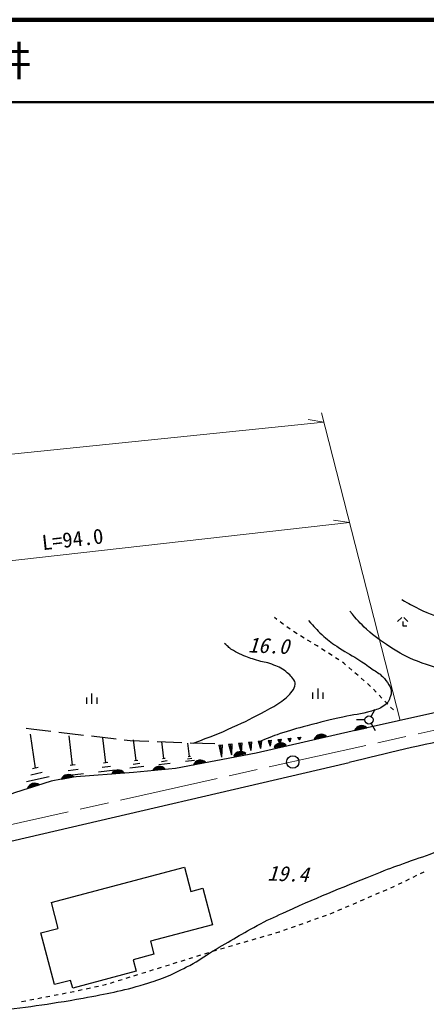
# Model space of a CAD drawing. Units: millimetres, scale not verified. Extents: x 40000 to 680000, y 20000 to 380000.
# Drawn here: x 433544 to 482858, y 259449 to 380000 of the extents above; entities that cross this region are included whole.
import ezdxf
from ezdxf.enums import TextEntityAlignment as Align

# ---------------------------------------------------------------- set-up
doc = ezdxf.new("R2010")
doc.units = ezdxf.units.MM
doc.header["$LTSCALE"] = 1000
doc.linetypes.add('CHAIN', pattern=[18.5, 12, -1.5, 3.5, -1.5])
for name, color, linetype, lineweight in [('M-BGD', 7, 'Continuous', 25), ('M-BMK', 2, 'CHAIN', 13), ('M-BMK-SRVR', 3, 'Continuous', 25), ('M-STR-HTXT', 7, 'Continuous', 13), ('M-TTL', 2, 'Continuous', 140), ('M-TTL-LINE', 7, 'Continuous', 50)]:
    doc.layers.add(name, color=color, linetype=linetype, lineweight=lineweight)
doc.layers.add('M-TTL-TXT', color=7, linetype='Continuous')
doc.styles.add('ＭＳ ゴシック', font='')
doc.styles.get('ＭＳ ゴシック').set_extended_font_data('MS Gothic')

msp = doc.modelspace()

# ---------------------------------------------------------------- hatches: boundary and pattern name
at = {"layer": 'M-BGD'}
for points in [[(475642, 294000, 0.53333), (474175, 293686)], [(470753, 292952, 0.53333), (469286, 292638)], [(465864, 291904, 0.53333), (464398, 291590)], [(460975, 290856, 0.53333), (459509, 290542)], [(456086, 289809, 0.53333), (454620, 289494)], [(440058, 288034, 0.53333), (438584, 287755)], [(446184, 288537, 0.53333), (444690, 288407)], [(451165, 288972, 0.53333), (449671, 288842)], [(435904, 287065, 0.53333), (434475, 286609)]]:
    msp.add_hatch(color=256, dxfattribs=at).paths.add_polyline_path(points)

# ---------------------------------------------------------------- linework, layer by layer
for p, q in [((464753, 307165), (464445, 307397)), ((465551, 306562), (465152, 306864)), ((466349, 305960), (465950, 306261)), ((479888, 307401), (479388, 306901)), ((480013, 306901), (480013, 306401)), ((480013, 306401), (480513, 306401)), ((480138, 307401), (480638, 306901)), ((467191, 305423), (466764, 305683)), ((468046, 304903), (467619, 305163)), ((468900, 304384), (468473, 304644)), ((469640, 303934), (469327, 304124)), ((469753, 303861), (469640, 303934)), ((470593, 303319), (470173, 303590)), ((471434, 302777), (471014, 303048)), ((472274, 302236), (471854, 302506)), ((472851, 301864), (472694, 301965)), ((473087, 301657), (472851, 301864)), ((473841, 301000), (473464, 301329)), ((474595, 300343), (474218, 300672)), ((475349, 299686), (474972, 300015)), ((476103, 299029), (475726, 299357)), ((442292, 296910), (442292, 298160)), ((469125, 297522), (469125, 298272)), ((469750, 297522), (469750, 298772)), ((470375, 297522), (470375, 298272)), ((476802, 298315), (476454, 298674)), ((477498, 297597), (477150, 297956)), ((441667, 296910), (441667, 297660)), ((442917, 296910), (442917, 297660)), ((478195, 296879), (477847, 297238)), ((476167, 295384), (476667, 296250)), ((478891, 296161), (478543, 296520)), ((475417, 294951), (474417, 294951)), ((476167, 294518), (476667, 293652)), ((434909, 293808), (434309, 293920)), ((435423, 289090), (434839, 293241)), ((437283, 293533), (434909, 293808)), ((441256, 293073), (438276, 293418)), ((439943, 289439), (439514, 293005)), ((445230, 292613), (442250, 292958)), ((443964, 289738), (443601, 292758)), ((446947, 292414), (446223, 292498)), ((449217, 292330), (446947, 292414)), ((447649, 290012), (447346, 292532)), ((453214, 292182), (450216, 292293)), ((451027, 290264), (450779, 292324)), ((454123, 290494), (453926, 292134)), ((457211, 292034), (454213, 292145)), ((457693, 291881), (458092, 291920)), ((457693, 291881), (458036, 290440)), ((457892, 291900), (458036, 290440)), ((458092, 291920), (458036, 290440)), ((458888, 291998), (459286, 292037)), ((458888, 291998), (459216, 290702)), ((459087, 292018), (459216, 290702)), ((459286, 292037), (459216, 290702)), ((460082, 292116), (460480, 292155)), ((460082, 292116), (460396, 290965)), ((460281, 292135), (460396, 290965)), ((460480, 292155), (460396, 290965)), ((461276, 292233), (461674, 292272)), ((461276, 292233), (461576, 291227)), ((461475, 292253), (461576, 291227)), ((461674, 292272), (461576, 291227)), ((462470, 292351), (462868, 292390)), ((462470, 292351), (462756, 291490)), ((462669, 292370), (462756, 291490)), ((462868, 292390), (462756, 291490)), ((463665, 292468), (464063, 292507)), ((463665, 292468), (463936, 291752)), ((463864, 292488), (463936, 291752)), ((464063, 292507), (463936, 291752)), ((464859, 292586), (465257, 292625)), ((464859, 292586), (465116, 292015)), ((465058, 292605), (465116, 292015)), ((465257, 292625), (465116, 292015)), ((466053, 292703), (466451, 292742)), ((466053, 292703), (466296, 292277)), ((466252, 292723), (466296, 292277)), ((466451, 292742), (466296, 292277)), ((467247, 292821), (467645, 292860)), ((467247, 292821), (467476, 292540)), ((467446, 292840), (467476, 292540)), ((467645, 292860), (467476, 292540)), ((432446, 280226), (473526, 289776)), ((440240, 289475), (439646, 289403)), ((444215, 289769), (443712, 289708)), ((448120, 289643), (447280, 289542)), ((447859, 290038), (447439, 289987)), ((451796, 289659), (450423, 289494)), ((451412, 289962), (450725, 289879)), ((451199, 290284), (450855, 290243)), ((454735, 290013), (453642, 289882)), ((454429, 290254), (453882, 290188)), ((454260, 290510), (453986, 290478)), ((436255, 288558), (434891, 288258)), ((435764, 289165), (435082, 289015)), ((441275, 288394), (438898, 288108)), ((440609, 288916), (439420, 288773)), ((445092, 288853), (443078, 288611)), ((444528, 289296), (443521, 289174)), ((448590, 289274), (446910, 289072)), ((437088, 288026), (434359, 287425)), ((481283, 275853), (481733, 276072)), ((482183, 276290), (482633, 276508)), ((479484, 274981), (479933, 275199)), ((480383, 275417), (480833, 275635)), ((476739, 273770), (477199, 273968)), ((477658, 274165), (478117, 274363)), ((478576, 274561), (478944, 274719)), ((478944, 274719), (479034, 274763)), ((437332, 272763), (438165, 269632)), ((473984, 272583), (474443, 272781)), ((474903, 272979), (475362, 273176)), ((475821, 273374), (476280, 273572)), ((470282, 271073), (470753, 271241)), ((471224, 271409), (471425, 271481)), ((471425, 271481), (471688, 271594)), ((472147, 271792), (472606, 271990)), ((473066, 272187), (473525, 272385)), ((467456, 270065), (467927, 270233)), ((468398, 270401), (468869, 270569)), ((469340, 270737), (469811, 270905)), ((463662, 268803), (464143, 268942)), ((464623, 269081), (465033, 269200)), ((465033, 269200), (465102, 269224)), ((465573, 269392), (466044, 269561)), ((466515, 269729), (466986, 269897)), ((459820, 267691), (460300, 267830)), ((460781, 267969), (461261, 268108)), ((461741, 268247), (462222, 268386)), ((462702, 268525), (463182, 268664)), ((455987, 266548), (456465, 266697)), ((456942, 266845), (457419, 266993)), ((457899, 267135), (458379, 267274)), ((458860, 267413), (459340, 267552)), ((451212, 265064), (451690, 265213)), ((452167, 265361), (452645, 265510)), ((453122, 265658), (453600, 265806)), ((454077, 265955), (454555, 266103)), ((455032, 266251), (455510, 266400)), ((447392, 263879), (447870, 264027)), ((448347, 264175), (448825, 264323)), ((449302, 264471), (449780, 264620)), ((450257, 264768), (450474, 264835)), ((450474, 264835), (450735, 264916)), ((443563, 262725), (443941, 262807)), ((443941, 262807), (444049, 262841)), ((444527, 262989), (445004, 263138)), ((445482, 263286), (445960, 263434)), ((446437, 263582), (446915, 263730)), ((437690, 261504), (438181, 261598)), ((438672, 261692), (439163, 261786)), ((439654, 261880), (440083, 261963)), ((440083, 261963), (440144, 261976)), ((440633, 262083), (441121, 262190)), ((441610, 262297), (442098, 262404)), ((442587, 262511), (443075, 262618)), ((433761, 260750), (434252, 260844)), ((434743, 260938), (435234, 261033)), ((435725, 261127), (436216, 261221)), ((436707, 261315), (437199, 261409))]:
    msp.add_line(p, q, dxfattribs=at)
for points in [[(505949, 300780), (497111, 298782), (473879, 293600), (462221, 290925), (452449, 289038), (447352, 288560), (439862, 287996), (437327, 287518), (432906, 286110), (424599, 282871), (420628, 281773), (415419, 280872), (409730, 280083), (405478, 279548), (391370, 278760), (383879, 278337), (376079, 278309), (367434, 278675)], [(437332, 272763), (453524, 277072), (454310, 274119), (455756, 274504), (456936, 270070), (449391, 268062), (449811, 266481), (447283, 265808), (447652, 264419), (439959, 262372), (439710, 263307), (437768, 262790), (436094, 269081), (438165, 269632)]]:
    msp.add_lwpolyline(points, dxfattribs=at)
for points in [[(475642, 294000, 0.53333), (474175, 293686)], [(470753, 292952, 0.53333), (469286, 292638)], [(465864, 291904, 0.53333), (464398, 291590)], [(460975, 290856, 0.53333), (459509, 290542)], [(456086, 289809, 0.53333), (454620, 289494)], [(440058, 288034, 0.53333), (438584, 287755)], [(446184, 288537, 0.53333), (444690, 288407)], [(451165, 288972, 0.53333), (449671, 288842)], [(435904, 287065, 0.53333), (434475, 286609)]]:
    msp.add_lwpolyline(points, format="xyb", close=True, dxfattribs=at)
msp.add_circle((475917, 294951), 500, dxfattribs=at)
msp.add_arc((546569, 2436), 296478, 98.93569, 104.26277, dxfattribs=at)
for points, knots in [([(479891, 309579), (480841, 309010), (481142, 308856), (481975, 308453), (483359, 307782), (484184, 307494), (485664, 307073), (487400, 306578), (488400, 306345), (490197, 306172), (491315, 306064), (491955, 305957), (493070, 306087), (495028, 306316), (496067, 306780), (497970, 307298), (500253, 307920), (501519, 308317), (503771, 309044), (505396, 309569), (506274, 309963), (507910, 310452), (509858, 311034), (510973, 311305), (512979, 311635), (514166, 311830), (514848, 311971), (516048, 311888), (517420, 311794), (518158, 311491), (519484, 311128), (521789, 310497), (522588, 310054), (525172, 308875)], [0, 0, 0, 0, 1, 1, 1, 2, 2, 2, 3, 3, 3, 4, 4, 4, 5, 5, 5, 6, 6, 6, 7, 7, 7, 8, 8, 8, 9, 9, 9, 10, 10, 10, 11, 11, 11, 11]), ([(509234, 307861), (507250, 306811), (506754, 306548), (505165, 305707), (503449, 304799), (502554, 304153), (500772, 303384), (499330, 302761), (498473, 302531), (496970, 302074), (495664, 301678), (494932, 301437), (493591, 301187), (491849, 300863), (490842, 300865), (489071, 300807), (487883, 300768), (487208, 300774), (486030, 300934), (484336, 301163), (483401, 301462), (481806, 302074), (480428, 302604), (479709, 303049), (478469, 303848), (477309, 304596), (476652, 305024), (475639, 305961), (474781, 306753), (474485, 307091), (473611, 308157)], [0, 0, 0, 0, 1, 1, 1, 2, 2, 2, 3, 3, 3, 4, 4, 4, 5, 5, 5, 6, 6, 6, 7, 7, 7, 8, 8, 8, 9, 9, 9, 10, 10, 10, 10]), ([(468592, 307042), (469303, 306204), (469524, 305942), (470203, 305319), (470865, 304711), (471265, 304400), (472005, 303892), (472968, 303230), (473577, 302967), (474559, 302334), (475259, 301881), (475645, 301618), (476323, 301132), (476813, 300781), (477149, 300651), (477562, 300212), (477899, 299855), (478071, 299634), (478332, 299217), (478449, 299031), (478529, 298925), (478576, 298710), (478648, 298381), (478658, 298163), (478539, 297847), (478339, 297318), (478202, 296959), (477731, 296645), (477203, 296293), (476838, 296207), (476229, 296026), (474894, 295629), (474097, 295601), (472738, 295294), (471036, 294909), (470086, 294675), (468401, 294223), (467125, 293881), (466402, 293715), (465153, 293285), (464082, 292916), (463717, 292768), (462450, 292234)], [0, 0, 0, 0, 1, 1, 1, 2, 2, 2, 3, 3, 3, 4, 4, 4, 5, 5, 5, 6, 6, 6, 7, 7, 7, 8, 8, 8, 9, 9, 9, 10, 10, 10, 11, 11, 11, 12, 12, 12, 13, 13, 13, 14, 14, 14, 14]), ([(454583, 292132), (456882, 292988), (457536, 293220), (459371, 294055), (460944, 294770), (461812, 295203), (463332, 296026), (464145, 296466), (464606, 296711), (465360, 297246), (465905, 297633), (466184, 297903), (466599, 298429), (466829, 298721), (466919, 298941), (466955, 299311), (466967, 299429), (466973, 299507), (466918, 299611), (466621, 300177), (466312, 300414), (465829, 300832), (465266, 301319), (464832, 301442), (464139, 301714), (463441, 301989), (462995, 301973), (462281, 302202), (461572, 302430), (461176, 302567), (460490, 302858), (460079, 303033), (459844, 303130), (459465, 303366), (459005, 303652), (458851, 303813), (458395, 304249)], [0, 0, 0, 0, 1, 1, 1, 2, 2, 2, 3, 3, 3, 4, 4, 4, 5, 5, 5, 6, 6, 6, 7, 7, 7, 8, 8, 8, 9, 9, 9, 10, 10, 10, 11, 11, 11, 12, 12, 12, 12]), ([(367338, 270986), (368837, 270759), (369287, 270705), (370504, 270385), (371470, 270131), (372007, 269966), (372943, 269618), (375051, 268833), (376207, 268306), (378188, 267242), (379785, 266384), (380626, 265791), (382050, 264668), (383371, 263626), (383937, 262835), (385260, 261796), (386369, 260925), (386958, 260366), (388209, 259717), (390229, 258667), (391482, 258304), (393680, 257713), (396086, 257065), (397534, 257074), (400025, 257057), (404533, 257027), (407038, 257589), (411534, 257910), (414502, 258121), (416171, 258160), (419137, 258417), (423312, 258778), (425651, 258999), (429810, 259515), (434286, 260070), (436801, 260356), (441239, 261166), (444165, 261700), (445812, 262005), (448667, 262840), (450901, 263492), (452105, 264054), (454167, 265133), (455296, 265723), (455851, 266188), (456942, 266845), (459186, 268197), (460457, 268934), (462757, 270187), (463954, 270840), (464672, 271113), (465911, 271680), (470304, 273690), (472836, 274659), (477316, 276467), (478568, 276973), (479288, 277209), (480554, 277678), (482038, 278227), (482915, 278420), (484364, 279056), (485249, 279444), (485804, 279581), (486580, 280156), (487744, 281018), (488152, 281781), (489101, 282874), (490872, 284913), (491668, 286224), (493500, 288210), (494097, 288857), (494458, 289205), (495169, 289725), (496043, 290363), (496598, 290635), (497575, 291102), (500135, 292325), (501666, 292809), (504373, 293658), (506005, 294170), (506982, 294250), (508681, 294447), (511795, 294807), (513577, 294650), (516707, 294475), (518758, 294360), (519470, 294306), (521945, 294018)], [0, 0, 0, 0, 1, 1, 1, 2, 2, 2, 3, 3, 3, 4, 4, 4, 5, 5, 5, 6, 6, 6, 7, 7, 7, 8, 8, 8, 9, 9, 9, 10, 10, 10, 11, 11, 11, 12, 12, 12, 13, 13, 13, 14, 14, 14, 15, 15, 15, 16, 16, 16, 17, 17, 17, 18, 18, 18, 19, 19, 19, 20, 20, 20, 21, 21, 21, 22, 22, 22, 23, 23, 23, 24, 24, 24, 25, 25, 25, 26, 26, 26, 27, 27, 27, 28, 28, 28, 29, 29, 29, 29])]:
    msp.add_open_spline(points, degree=3, knots=knots, dxfattribs=at)
at = {"layer": 'M-BMK'}
msp.add_line((427705, 281189), (515705, 300796), dxfattribs=at)
at = {"layer": 'M-BMK-SRVR'}
msp.add_circle((466670, 289838), 750, dxfattribs=at)
at = {"layer": 'M-STR-HTXT'}
for p, q in [((470174, 332263), (479700, 294899)), ((375506, 321403), (470460, 331141)), ((470460, 331141), (468519, 331445)), ((389182, 309392), (473573, 318933)), ((473573, 318933), (471629, 319216))]:
    msp.add_line(p, q, dxfattribs=at)
at = {"layer": 'M-TTL'}
msp.add_line((680000, 380000), (40000, 380000), dxfattribs=at)
at = {"layer": 'M-TTL-LINE'}
msp.add_line((40000, 370000), (680000, 370000), dxfattribs=at)

# ---------------------------------------------------------------- texts
at = {"layer": 'M-BGD', "style": 'ＭＳ ゴシック', "oblique": 15}
for s, p in [('16.0', (463741, 303971)), ('19.4', (466103, 276260))]:
    msp.add_text(s, height=1833, rotation=357.563, dxfattribs=at).set_placement(p, align=Align.MIDDLE_CENTER)
at = {"layer": 'M-STR-HTXT', "style": 'ＭＳ ゴシック'}
msp.add_text('L=94.0', height=1833, rotation=6.45, dxfattribs=at).set_placement((439945, 316902), align=Align.MIDDLE_CENTER)
at = {"layer": 'M-TTL-TXT', "style": 'ＭＳ ゴシック'}
msp.add_text('萩市大字大井', height=3666, dxfattribs=at).set_placement((405024, 375000), align=Align.MIDDLE_LEFT)

doc.saveas('drawing.dxf')
